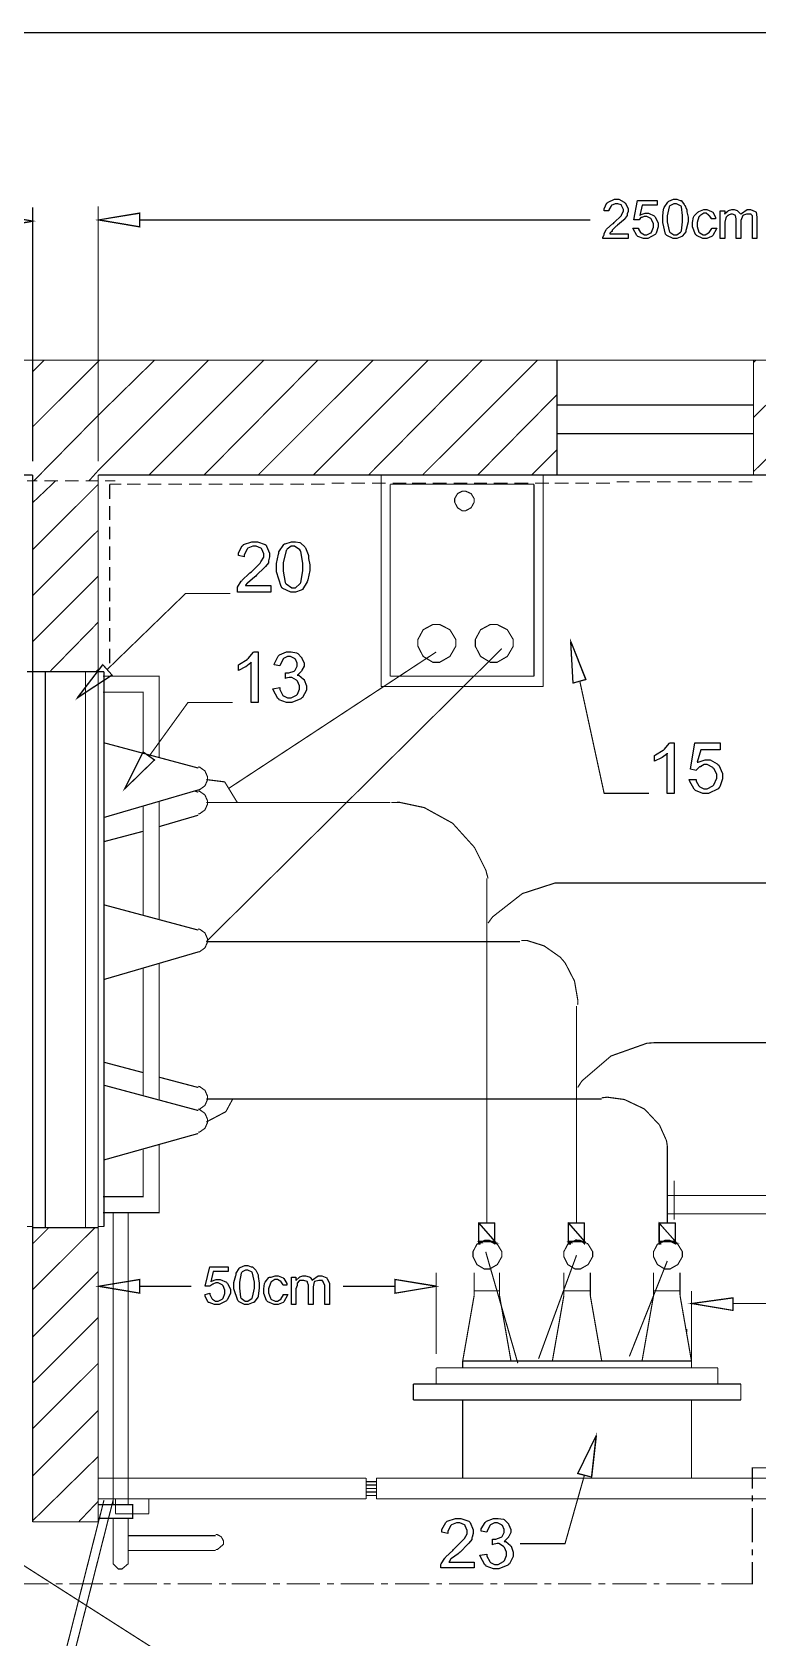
# Model space of a CAD drawing. Header units: metres. Extents: x -593 to 248, y 430 to 1024.
# Drawn here: x 4 to 30.8, y 656.9 to 716.2 of the extents above; entities that cross this region are included whole.
import ezdxf

# ---------------------------------------------------------------- set-up
doc = ezdxf.new("R2010")
doc.units = ezdxf.units.M
doc.header["$MEASUREMENT"] = 0
for name, color, linetype in [('C00-00-00-BLACK', 7, 'Continuous'), ('C00-7E-FF', 150, 'Continuous'), ('CFF-00-00', 1, 'Continuous'), ('CFF-7E-00', 30, 'Continuous')]:
    doc.layers.add(name, color=color, linetype=linetype)

msp = doc.modelspace()

# ---------------------------------------------------------------- linework, layer by layer
at = {"layer": 'C00-00-00-BLACK', "const_width": 0.0423}
for points in [[(-48.633, 716.135), (61.511, 716.135)], [(49.422, 704.055), (-36.544, 704.055)], [(4.043, 703.632), (4.466, 704.055)], [(4.043, 701.597), (6.461, 704.012)], [(6.461, 704.012), (6.504, 704.055)], [(6.461, 702.02), (8.538, 704.055)], [(6.461, 699.986), (10.531, 704.055)], [(8.327, 699.816), (12.567, 704.055)], [(10.361, 699.816), (14.56, 704.055)], [(12.357, 699.816), (16.598, 704.055)], [(14.39, 699.816), (18.632, 704.055)], [(16.429, 699.816), (20.625, 704.055)], [(18.42, 699.816), (22.662, 704.055)], [(23.381, 699.816), (23.381, 704.055)], [(30.633, 703.97), (30.719, 704.055)], [(30.633, 701.936), (32.756, 704.055)], [(30.633, 699.943), (34.79, 704.055)], [(30.633, 704.055), (30.633, 699.816)], [(20.455, 699.816), (23.381, 702.782)], [(4.085, 699.604), (6.461, 702.02)], [(23.381, 702.402), (30.633, 702.402)], [(23.381, 701.343), (30.633, 701.343)], [(22.451, 699.816), (23.381, 700.748)], [(-32.346, 699.816), (4.043, 699.816)], [(3.832, 699.604), (4.212, 699.604)], [(4.043, 699.816), (4.043, 661.2)], [(4.043, 698.798), (4.892, 699.604)], [(4.466, 699.604), (4.977, 699.604)], [(5.231, 699.604), (5.739, 699.604)], [(5.993, 699.604), (6.461, 699.604)], [(6.119, 699.604), (6.461, 699.986)], [(6.461, 699.816), (6.461, 661.2)], [(6.461, 699.816), (45.139, 699.816)], [(6.715, 699.604), (7.097, 699.604)], [(16.894, 699.816), (16.894, 692.016)], [(22.874, 699.816), (16.894, 699.816)], [(22.874, 692.016), (22.874, 699.816)], [(4.043, 697.062), (6.461, 699.477)], [(6.884, 699.477), (7.307, 699.477)], [(6.884, 698.927), (6.884, 699.477)], [(7.52, 699.477), (8.031, 699.477)], [(8.284, 699.477), (8.793, 699.477)], [(9.046, 699.477), (9.556, 699.477)], [(9.811, 699.477), (10.277, 699.477)], [(10.531, 699.477), (11.042, 699.477)], [(11.295, 699.477), (11.804, 699.477)], [(12.057, 699.477), (12.567, 699.477)], [(12.78, 699.477), (13.288, 699.477)], [(13.544, 699.477), (14.053, 699.477)], [(14.306, 699.477), (14.814, 699.477)], [(15.071, 699.52), (15.537, 699.52)], [(15.791, 699.52), (16.299, 699.52)], [(16.555, 699.52), (17.063, 699.52)], [(17.232, 699.477), (17.232, 692.397)], [(22.535, 699.477), (17.232, 699.477)], [(17.317, 699.52), (17.825, 699.52)], [(18.04, 699.52), (18.548, 699.52)], [(18.802, 699.52), (19.312, 699.52)], [(19.566, 699.52), (20.074, 699.52)], [(20.328, 699.52), (20.797, 699.52)], [(21.05, 699.52), (21.559, 699.52)], [(21.812, 699.52), (22.323, 699.52)], [(22.535, 692.397), (22.535, 699.477)], [(22.577, 699.52), (23.085, 699.52)], [(23.297, 699.52), (23.808, 699.52)], [(24.061, 699.52), (24.57, 699.52)], [(24.824, 699.52), (25.334, 699.52)], [(25.589, 699.563), (26.054, 699.563)], [(26.308, 699.563), (26.819, 699.563)], [(27.073, 699.563), (27.58, 699.563)], [(27.835, 699.563), (28.344, 699.563)], [(28.557, 699.563), (29.065, 699.563)], [(29.319, 699.563), (29.829, 699.563)], [(30.084, 699.563), (30.591, 699.563)], [(6.884, 698.163), (6.884, 698.671)], [(6.884, 697.443), (6.884, 697.909)], [(4.043, 695.365), (6.461, 697.781)], [(6.884, 696.678), (6.884, 697.188)], [(4.043, 693.67), (6.461, 696.086)], [(6.884, 695.916), (6.884, 696.423)], [(6.884, 695.154), (6.884, 695.661)], [(6.884, 694.432), (6.884, 694.942)], [(4.678, 692.566), (6.461, 694.39)], [(6.884, 693.67), (6.884, 694.177)], [(6.884, 692.865), (6.884, 693.415)], [(4.043, 692.566), (3.832, 692.566)], [(4.043, 672.093), (4.043, 692.566)], [(4.043, 692.566), (6.461, 692.566)], [(4.509, 692.566), (4.509, 672.05)], [(5.993, 692.566), (4.509, 692.566)], [(5.993, 672.05), (5.993, 692.566)], [(6.377, 692.566), (6.461, 692.652)], [(6.461, 672.093), (6.461, 692.566)], [(6.461, 692.566), (6.673, 692.566)], [(6.673, 692.566), (6.673, 672.093)], [(6.631, 692.397), (8.707, 692.397), (8.707, 689.558)], [(16.894, 692.016), (22.874, 692.016)], [(17.232, 692.397), (22.535, 692.397)], [(6.631, 691.804), (8.115, 691.804), (8.115, 689.558)], [(6.673, 689.94), (10.15, 689.008)], [(8.707, 689.558), (8.707, 689.389)], [(10.15, 688.201), (10.203, 688.212), (10.397, 688.35), (10.488, 688.556), (10.488, 688.624), (10.488, 688.694), (10.397, 688.902), (10.203, 689.04), (10.15, 689.05)], [(10.447, 688.583), (11.126, 688.497), (11.592, 687.735)], [(10.15, 688.201), (6.673, 687.185)], [(8.707, 687.777), (8.707, 683.412)], [(10.022, 688.158), (10.15, 688.117)], [(10.15, 687.312), (10.203, 687.323), (10.397, 687.461), (10.488, 687.667), (10.488, 687.735), (10.488, 687.804), (10.397, 688.011), (10.203, 688.148), (10.15, 688.158)], [(10.488, 687.735), (10.447, 687.735)], [(8.115, 687.608), (8.115, 683.582)], [(10.15, 687.269), (8.707, 686.846)], [(8.115, 686.674), (6.673, 686.293)], [(6.673, 683.962), (10.15, 683.03)], [(10.15, 682.224), (10.203, 682.235), (10.397, 682.373), (10.488, 682.58), (10.488, 682.647), (10.488, 682.718), (10.397, 682.926), (10.203, 683.063), (10.15, 683.073)], [(10.15, 682.224), (6.673, 681.208)], [(8.707, 681.801), (8.707, 676.757)], [(8.115, 681.632), (8.115, 676.927)], [(6.673, 678.155), (8.115, 677.773)], [(6.673, 677.307), (10.15, 676.374)], [(8.707, 677.604), (10.15, 677.223)], [(10.15, 676.416), (10.203, 676.427), (10.397, 676.566), (10.488, 676.774), (10.488, 676.843), (10.488, 676.912), (10.397, 677.119), (10.203, 677.256), (10.15, 677.266)], [(10.447, 675.95), (11.169, 676.332), (11.422, 676.8)], [(10.15, 676.374), (10.108, 676.374)], [(10.15, 675.57), (10.203, 675.581), (10.397, 675.718), (10.488, 675.925), (10.488, 675.993), (10.488, 676.062), (10.397, 676.268), (10.203, 676.406), (10.15, 676.416)], [(10.15, 675.527), (6.673, 674.551)], [(8.707, 675.104), (8.707, 672.604), (6.631, 672.604)], [(8.115, 674.934), (8.115, 673.196), (6.631, 673.196)], [(27.708, 672.346), (27.708, 673.789)], [(37.463, 673.238), (27.453, 673.238)], [(7.011, 672.604), (7.011, 661.835)], [(7.562, 661.835), (7.562, 672.604)], [(33.774, 672.561), (27.453, 672.561)], [(3.832, 672.093), (4.043, 672.093)], [(4.043, 671.458), (4.635, 672.05)], [(4.043, 669.763), (6.334, 672.05)], [(4.043, 672.05), (6.461, 672.05)], [(4.509, 672.05), (5.993, 672.05)], [(6.673, 672.093), (6.461, 672.093)], [(20.498, 672.22), (21.093, 672.22)], [(20.498, 672.22), (20.498, 671.458)], [(21.093, 672.22), (21.093, 671.458)], [(23.808, 672.22), (24.4, 672.22)], [(23.808, 672.22), (23.808, 671.458)], [(24.4, 672.22), (24.4, 671.458)], [(27.157, 672.22), (27.749, 672.22)], [(27.157, 672.22), (27.157, 671.458)], [(27.749, 672.22), (27.749, 671.458)], [(21.347, 671.077), (21.347, 671.169), (21.183, 671.442), (20.893, 671.584), (20.797, 671.584), (20.705, 671.584), (20.429, 671.442), (20.286, 671.169), (20.286, 671.077)], [(20.754, 671.161), (21.939, 667.051)], [(24.697, 671.077), (24.697, 671.169), (24.532, 671.442), (24.242, 671.584), (24.146, 671.584), (24.053, 671.584), (23.781, 671.442), (23.638, 671.169), (23.638, 671.077)], [(28.007, 671.077), (28.007, 671.169), (27.84, 671.442), (27.549, 671.584), (27.453, 671.584), (27.361, 671.584), (27.088, 671.442), (26.946, 671.169), (26.946, 671.077)], [(20.286, 671.077), (20.286, 670.981), (20.429, 670.691), (20.705, 670.526), (20.797, 670.526), (20.893, 670.526), (21.183, 670.691), (21.347, 670.981), (21.347, 671.077)], [(24.104, 671.035), (22.704, 667.219)], [(23.638, 671.077), (23.638, 670.981), (23.781, 670.691), (24.053, 670.526), (24.146, 670.526), (24.242, 670.526), (24.532, 670.691), (24.697, 670.981), (24.697, 671.077)], [(27.453, 670.824), (26.054, 667.304)], [(26.946, 671.077), (26.946, 670.981), (27.088, 670.691), (27.361, 670.526), (27.453, 670.526), (27.549, 670.526), (27.84, 670.691), (28.007, 670.981), (28.007, 671.077)], [(4.043, 668.023), (6.461, 670.439)], [(20.328, 670.396), (20.328, 669.551)], [(21.263, 669.551), (21.263, 670.396)], [(23.638, 669.551), (23.638, 670.396)], [(24.611, 669.551), (24.611, 670.396)], [(26.946, 670.396), (26.946, 669.551)], [(27.922, 669.551), (27.922, 670.396)], [(20.328, 669.551), (19.905, 667.135)], [(20.328, 669.72), (21.263, 669.72)], [(21.263, 669.551), (21.686, 667.135)], [(23.638, 669.551), (23.213, 667.135)], [(23.638, 669.72), (24.611, 669.72)], [(25.034, 667.135), (24.611, 669.551)], [(26.946, 669.551), (26.521, 667.135)], [(26.946, 669.72), (27.922, 669.72)], [(28.344, 667.135), (27.922, 669.551)], [(4.043, 666.327), (6.461, 668.745)], [(28.175, 668.193), (28.175, 668.32)], [(4.043, 664.635), (6.461, 667.051)], [(19.905, 667.135), (28.344, 667.135)], [(19.905, 666.881), (19.905, 667.135)], [(28.344, 667.135), (28.344, 666.881)], [(18.928, 666.881), (18.928, 666.286)], [(29.319, 666.881), (18.928, 666.881)], [(29.319, 666.286), (29.319, 666.881)], [(18.082, 666.286), (18.082, 665.693)], [(30.168, 666.286), (18.082, 666.286)], [(30.168, 665.693), (30.168, 666.286)], [(4.043, 662.896), (6.461, 665.312)], [(18.082, 665.693), (30.168, 665.693)], [(19.905, 665.693), (19.905, 662.812)], [(28.344, 665.693), (28.344, 662.812)], [(4.043, 661.242), (6.461, 663.615)], [(30.591, 662.43), (30.591, 663.192), (31.907, 663.192)], [(6.461, 662.812), (16.341, 662.812)], [(16.341, 662.812), (16.341, 662.047)], [(16.341, 662.685), (16.725, 662.685)], [(16.341, 662.557), (16.725, 662.557)], [(16.341, 662.43), (16.725, 662.43)], [(16.341, 662.301), (16.725, 662.301)], [(16.725, 662.812), (44.673, 662.812)], [(16.725, 662.047), (16.725, 662.812)], [(1.583, 641.913), (6.673, 662.004)], [(1.921, 641.913), (7.011, 662.004)], [(5.739, 661.2), (6.461, 661.962)], [(6.461, 662.047), (16.341, 662.047)], [(6.461, 661.835), (7.732, 661.835), (7.732, 661.328), (6.461, 661.328)], [(7.097, 661.497), (7.097, 662.047)], [(7.097, 662.047), (8.327, 662.047)], [(8.327, 662.047), (8.327, 661.497)], [(16.341, 662.174), (16.725, 662.174)], [(44.673, 662.047), (16.725, 662.047)], [(30.591, 661.962), (30.591, 662.174)], [(30.591, 660.439), (30.591, 661.708)], [(4.043, 661.2), (6.461, 661.2)], [(7.011, 661.328), (7.011, 659.715)], [(8.327, 661.497), (7.097, 661.497)], [(7.562, 659.715), (7.562, 661.328)], [(7.562, 660.692), (10.787, 660.692)], [(10.787, 660.181), (10.86, 660.181), (11.083, 660.375), (11.083, 660.439), (11.083, 660.493), (10.998, 660.651), (10.839, 660.735), (10.787, 660.735)], [(3.45, 660.266), (3.45, 658.912), (4.635, 658.912)], [(10.787, 660.14), (7.562, 660.14)], [(30.591, 659.97), (30.591, 660.181)], [(7.011, 659.715), (7.011, 659.652), (7.201, 659.462), (7.266, 659.462), (7.339, 659.462), (7.562, 659.652), (7.562, 659.715)], [(29.448, 658.912), (30.591, 658.912), (30.591, 659.715)], [(4.892, 658.912), (5.147, 658.912)], [(5.4, 658.912), (6.631, 658.912)], [(6.884, 658.912), (7.139, 658.912)], [(7.393, 658.912), (8.624, 658.912)], [(8.877, 658.912), (9.13, 658.912)], [(9.388, 658.912), (10.66, 658.912)], [(10.914, 658.912), (11.169, 658.912)], [(11.379, 658.912), (12.653, 658.912)], [(12.906, 658.912), (13.16, 658.912)], [(13.415, 658.912), (14.645, 658.912)], [(14.899, 658.912), (15.155, 658.912)], [(15.409, 658.912), (16.639, 658.912)], [(16.894, 658.912), (17.148, 658.912)], [(17.402, 658.912), (18.675, 658.912)], [(18.928, 658.912), (19.141, 658.912)], [(19.397, 658.912), (20.667, 658.912)], [(20.924, 658.912), (21.177, 658.912)], [(21.431, 658.912), (22.662, 658.912)], [(22.916, 658.912), (23.17, 658.912)], [(23.424, 658.912), (24.654, 658.912)], [(24.908, 658.912), (25.165, 658.912)], [(25.419, 658.912), (26.691, 658.912)], [(26.946, 658.912), (27.157, 658.912)], [(27.412, 658.912), (28.684, 658.912)], [(28.937, 658.912), (29.192, 658.912)]]:
    msp.add_lwpolyline(points, dxfattribs=at)
for points in [[(20.328, 698.882), (20.328, 698.945), (20.217, 699.131), (20.014, 699.221), (19.947, 699.221), (19.887, 699.221), (19.714, 699.131), (19.609, 698.945), (19.609, 698.882), (19.609, 698.815), (19.714, 698.611), (19.887, 698.499), (19.947, 698.499), (20.014, 698.499), (20.217, 698.611), (20.328, 698.815), (20.328, 698.882)], [(19.651, 693.628), (19.651, 693.749), (19.433, 694.11), (19.054, 694.305), (18.928, 694.305), (18.807, 694.305), (18.447, 694.11), (18.252, 693.749), (18.252, 693.628), (18.252, 693.502), (18.447, 693.126), (18.807, 692.908), (18.928, 692.908), (19.054, 692.908), (19.433, 693.126), (19.651, 693.502), (19.651, 693.628)], [(21.77, 693.628), (21.77, 693.749), (21.552, 694.11), (21.173, 694.305), (21.048, 694.305), (20.927, 694.305), (20.565, 694.11), (20.37, 693.749), (20.37, 693.628), (20.37, 693.502), (20.565, 693.126), (20.927, 692.908), (21.048, 692.908), (21.173, 692.908), (21.552, 693.126), (21.77, 693.502), (21.77, 693.628)], [(21.093, 672.22), (20.501, 672.22), (21.093, 671.543), (21.093, 672.22)], [(20.501, 672.22), (21.093, 671.543), (20.501, 671.543), (20.501, 672.22)], [(24.4, 672.22), (23.808, 672.22), (24.4, 671.543), (24.4, 672.22)], [(23.808, 672.22), (24.4, 671.543), (23.808, 671.543), (23.808, 672.22)], [(27.749, 672.22), (27.157, 672.22), (27.749, 671.543), (27.749, 672.22)], [(27.157, 672.22), (27.749, 671.543), (27.157, 671.543), (27.157, 672.22)], [(20.667, 671.543), (20.498, 671.543), (20.582, 671.5), (20.667, 671.543)], [(20.498, 671.543), (20.582, 671.5), (20.498, 671.5), (20.498, 671.543)], [(20.667, 671.543), (20.709, 671.543), (20.498, 671.543), (20.667, 671.543)], [(20.667, 671.543), (20.498, 671.543), (20.794, 671.543), (20.667, 671.543)], [(20.498, 671.5), (20.498, 671.458), (20.539, 671.458), (20.498, 671.5)], [(20.582, 671.5), (20.498, 671.5), (20.498, 671.458), (20.582, 671.5)], [(20.498, 671.458), (20.539, 671.458), (20.539, 671.458), (20.498, 671.458)], [(20.754, 671.543), (20.797, 671.543), (20.501, 671.543), (20.754, 671.543)], [(20.754, 671.543), (20.501, 671.543), (20.838, 671.543), (20.754, 671.543)], [(20.924, 671.543), (21.093, 671.5), (21.008, 671.5), (20.924, 671.543)], [(21.093, 671.543), (20.924, 671.543), (21.093, 671.5), (21.093, 671.543)], [(21.093, 671.543), (20.838, 671.543), (21.093, 671.543)], [(20.838, 671.543), (21.093, 671.543), (20.924, 671.543), (20.838, 671.543)], [(21.093, 671.5), (21.008, 671.5), (21.093, 671.458), (21.093, 671.5)], [(21.008, 671.5), (21.093, 671.5), (21.135, 671.5), (21.008, 671.5)], [(21.093, 671.5), (21.135, 671.5), (21.008, 671.5), (21.093, 671.5)], [(23.976, 671.543), (23.808, 671.543), (23.892, 671.5), (23.976, 671.543)], [(23.808, 671.5), (23.892, 671.5), (23.849, 671.458), (23.808, 671.5)], [(23.808, 671.543), (23.892, 671.5), (23.808, 671.5), (23.808, 671.543)], [(24.061, 671.543), (24.104, 671.543), (23.808, 671.543), (24.061, 671.543)], [(24.061, 671.543), (23.808, 671.543), (24.146, 671.543), (24.061, 671.543)], [(23.976, 671.543), (24.019, 671.543), (23.808, 671.543), (23.976, 671.543)], [(23.976, 671.543), (23.808, 671.543), (24.061, 671.543), (23.976, 671.543)], [(23.849, 671.458), (23.808, 671.458), (23.808, 671.5), (23.849, 671.458)], [(23.849, 671.458), (23.892, 671.458), (23.808, 671.458), (23.849, 671.458)], [(24.272, 671.543), (24.4, 671.5), (24.358, 671.5), (24.272, 671.543)], [(24.4, 671.543), (24.146, 671.543), (24.4, 671.543)], [(24.146, 671.543), (24.4, 671.543), (24.272, 671.543), (24.146, 671.543)], [(24.4, 671.543), (24.272, 671.543), (24.4, 671.5), (24.4, 671.543)], [(24.4, 671.5), (24.358, 671.5), (24.4, 671.458), (24.4, 671.5)], [(24.358, 671.5), (24.4, 671.5), (24.442, 671.5), (24.358, 671.5)], [(24.4, 671.5), (24.442, 671.5), (24.358, 671.5), (24.4, 671.5)], [(27.326, 671.543), (27.157, 671.543), (27.199, 671.5), (27.326, 671.543)], [(27.157, 671.543), (27.199, 671.5), (27.157, 671.5), (27.157, 671.543)], [(27.412, 671.543), (27.453, 671.543), (27.157, 671.543), (27.412, 671.543)], [(27.412, 671.543), (27.157, 671.543), (27.496, 671.543), (27.412, 671.543)], [(27.326, 671.543), (27.369, 671.543), (27.157, 671.543), (27.326, 671.543)], [(27.326, 671.543), (27.157, 671.543), (27.412, 671.543), (27.326, 671.543)], [(27.157, 671.5), (27.157, 671.458), (27.199, 671.458), (27.157, 671.5)], [(27.199, 671.5), (27.157, 671.5), (27.157, 671.458), (27.199, 671.5)], [(27.157, 671.458), (27.199, 671.458), (27.199, 671.458), (27.157, 671.458)], [(27.58, 671.543), (27.749, 671.5), (27.665, 671.5), (27.58, 671.543)], [(27.749, 671.543), (27.58, 671.543), (27.749, 671.5), (27.749, 671.543)], [(27.749, 671.543), (27.496, 671.543), (27.749, 671.543)], [(27.496, 671.543), (27.749, 671.543), (27.58, 671.543), (27.496, 671.543)], [(27.749, 671.5), (27.665, 671.5), (27.749, 671.458), (27.749, 671.5)], [(27.665, 671.5), (27.749, 671.5), (27.792, 671.5), (27.665, 671.5)], [(27.749, 671.5), (27.792, 671.5), (27.665, 671.5), (27.749, 671.5)]]:
    msp.add_lwpolyline(points, close=True, dxfattribs=at)
at = {"layer": 'C00-00-00-BLACK'}
for points in [[(21.093, 672.22), (20.501, 672.22), (21.093, 671.543), (21.093, 672.22)], [(20.501, 672.22), (21.093, 671.543), (20.501, 671.543), (20.501, 672.22)], [(24.4, 672.22), (23.808, 672.22), (24.4, 671.543), (24.4, 672.22)], [(23.808, 672.22), (24.4, 671.543), (23.808, 671.543), (23.808, 672.22)], [(27.749, 672.22), (27.157, 672.22), (27.749, 671.543), (27.749, 672.22)], [(27.157, 672.22), (27.749, 671.543), (27.157, 671.543), (27.157, 672.22)], [(20.667, 671.543), (20.709, 671.543), (20.498, 671.543), (20.667, 671.543)], [(20.667, 671.543), (20.498, 671.543), (20.794, 671.543), (20.667, 671.543)], [(20.667, 671.543), (20.498, 671.543), (20.582, 671.5), (20.667, 671.543)], [(20.498, 671.543), (20.582, 671.5), (20.498, 671.5), (20.498, 671.543)], [(20.582, 671.5), (20.498, 671.5), (20.498, 671.458), (20.582, 671.5)], [(20.498, 671.5), (20.498, 671.458), (20.539, 671.458), (20.498, 671.5)], [(20.498, 671.458), (20.539, 671.458), (20.539, 671.458), (20.498, 671.458)], [(20.754, 671.543), (20.797, 671.543), (20.501, 671.543), (20.754, 671.543)], [(20.754, 671.543), (20.501, 671.543), (20.838, 671.543), (20.754, 671.543)], [(21.093, 671.543), (20.838, 671.543), (21.093, 671.543)], [(20.838, 671.543), (21.093, 671.543), (20.924, 671.543), (20.838, 671.543)], [(21.093, 671.543), (20.924, 671.543), (21.093, 671.5), (21.093, 671.543)], [(20.924, 671.543), (21.093, 671.5), (21.008, 671.5), (20.924, 671.543)], [(21.093, 671.5), (21.008, 671.5), (21.093, 671.458), (21.093, 671.5)], [(21.008, 671.5), (21.093, 671.5), (21.135, 671.5), (21.008, 671.5)], [(21.093, 671.5), (21.135, 671.5), (21.008, 671.5), (21.093, 671.5)], [(24.061, 671.543), (24.104, 671.543), (23.808, 671.543), (24.061, 671.543)], [(24.061, 671.543), (23.808, 671.543), (24.146, 671.543), (24.061, 671.543)], [(23.976, 671.543), (24.019, 671.543), (23.808, 671.543), (23.976, 671.543)], [(23.976, 671.543), (23.808, 671.543), (24.061, 671.543), (23.976, 671.543)], [(23.976, 671.543), (23.808, 671.543), (23.892, 671.5), (23.976, 671.543)], [(23.808, 671.543), (23.892, 671.5), (23.808, 671.5), (23.808, 671.543)], [(23.849, 671.458), (23.808, 671.458), (23.808, 671.5), (23.849, 671.458)], [(23.808, 671.5), (23.892, 671.5), (23.849, 671.458), (23.808, 671.5)], [(23.849, 671.458), (23.892, 671.458), (23.808, 671.458), (23.849, 671.458)], [(24.4, 671.543), (24.146, 671.543), (24.4, 671.543)], [(24.146, 671.543), (24.4, 671.543), (24.272, 671.543), (24.146, 671.543)], [(24.4, 671.543), (24.272, 671.543), (24.4, 671.5), (24.4, 671.543)], [(24.272, 671.543), (24.4, 671.5), (24.358, 671.5), (24.272, 671.543)], [(24.4, 671.5), (24.358, 671.5), (24.4, 671.458), (24.4, 671.5)], [(24.358, 671.5), (24.4, 671.5), (24.442, 671.5), (24.358, 671.5)], [(24.4, 671.5), (24.442, 671.5), (24.358, 671.5), (24.4, 671.5)], [(27.412, 671.543), (27.453, 671.543), (27.157, 671.543), (27.412, 671.543)], [(27.412, 671.543), (27.157, 671.543), (27.496, 671.543), (27.412, 671.543)], [(27.326, 671.543), (27.369, 671.543), (27.157, 671.543), (27.326, 671.543)], [(27.326, 671.543), (27.157, 671.543), (27.412, 671.543), (27.326, 671.543)], [(27.326, 671.543), (27.157, 671.543), (27.199, 671.5), (27.326, 671.543)], [(27.157, 671.543), (27.199, 671.5), (27.157, 671.5), (27.157, 671.543)], [(27.199, 671.5), (27.157, 671.5), (27.157, 671.458), (27.199, 671.5)], [(27.157, 671.5), (27.157, 671.458), (27.199, 671.458), (27.157, 671.5)], [(27.157, 671.458), (27.199, 671.458), (27.199, 671.458), (27.157, 671.458)], [(27.749, 671.543), (27.496, 671.543), (27.749, 671.543)], [(27.496, 671.543), (27.749, 671.543), (27.58, 671.543), (27.496, 671.543)], [(27.749, 671.543), (27.58, 671.543), (27.749, 671.5), (27.749, 671.543)], [(27.58, 671.543), (27.749, 671.5), (27.665, 671.5), (27.58, 671.543)], [(27.749, 671.5), (27.665, 671.5), (27.749, 671.458), (27.749, 671.5)], [(27.665, 671.5), (27.749, 671.5), (27.792, 671.5), (27.665, 671.5)], [(27.749, 671.5), (27.792, 671.5), (27.665, 671.5), (27.749, 671.5)]]:
    msp.add_lwpolyline(points, close=True, dxfattribs=at)
at = {"layer": 'C00-7E-FF', "const_width": 0.0423}
for points in [[(4.043, 700.325), (4.043, 709.693)], [(6.461, 700.325), (6.461, 709.735)], [(7.988, 709.227), (24.611, 709.227)], [(6.8, 692.652), (9.685, 695.45), (11.338, 695.45)], [(24.231, 692.186), (25.123, 688.074), (26.776, 688.074)], [(8.327, 689.431), (9.769, 691.424), (11.422, 691.424)], [(6.461, 667.558), (6.461, 670.396)], [(18.928, 667.388), (18.928, 670.396)], [(7.988, 669.889), (9.895, 669.889)], [(17.402, 669.889), (15.494, 669.889)], [(28.344, 666.881), (28.344, 669.72)], [(29.871, 669.254), (36.701, 669.254)], [(24.4, 662.938), (23.68, 660.396), (22.023, 660.396)], [(1.455, 661.031), (9.685, 655.774)]]:
    msp.add_lwpolyline(points, dxfattribs=at)
for points in [[(2.559, 709.439), (2.559, 708.928), (4.043, 709.185), (2.559, 709.439)], [(7.988, 709.482), (7.988, 708.971), (6.461, 709.227), (7.988, 709.482)], [(23.976, 692.143), (23.892, 693.67), (24.442, 692.27), (23.976, 692.143)], [(6.97, 692.439), (5.697, 691.593), (6.631, 692.82), (6.97, 692.439)], [(8.538, 689.305), (7.436, 688.244), (8.115, 689.601), (8.538, 689.305)], [(7.988, 670.143), (7.988, 669.635), (6.461, 669.889), (7.988, 670.143)], [(17.402, 670.143), (17.402, 669.635), (18.928, 669.889), (17.402, 670.143)], [(29.871, 669.466), (29.871, 669.001), (28.344, 669.254), (29.871, 669.466)], [(24.146, 662.981), (24.824, 664.377), (24.654, 662.853), (24.146, 662.981)]]:
    msp.add_lwpolyline(points, close=True, dxfattribs=at)
at = {"layer": 'C00-7E-FF'}
for points in [[(2.559, 709.439), (2.559, 708.928), (4.043, 709.185), (2.559, 709.439)], [(7.988, 709.482), (7.988, 708.971), (6.461, 709.227), (7.988, 709.482)], [(23.976, 692.143), (23.892, 693.67), (24.442, 692.27), (23.976, 692.143)], [(6.97, 692.439), (5.697, 691.593), (6.631, 692.82), (6.97, 692.439)], [(8.538, 689.305), (7.436, 688.244), (8.115, 689.601), (8.538, 689.305)], [(7.988, 670.143), (7.988, 669.635), (6.461, 669.889), (7.988, 670.143)], [(17.402, 670.143), (17.402, 669.635), (18.928, 669.889), (17.402, 670.143)], [(29.871, 669.466), (29.871, 669.001), (28.344, 669.254), (29.871, 669.466)], [(24.146, 662.981), (24.824, 664.377), (24.654, 662.853), (24.146, 662.981)]]:
    msp.add_lwpolyline(points, close=True, dxfattribs=at)
at = {"layer": 'CFF-00-00', "const_width": 0.0423}
for points in [[(21.347, 693.415), (10.447, 682.604)], [(18.928, 693.289), (11.253, 688.244)], [(10.488, 687.735), (17.232, 687.735)], [(20.838, 684.939), (20.761, 685.236), (20.34, 686.079), (19.532, 686.973), (18.486, 687.549), (17.575, 687.743), (17.275, 687.735)], [(20.797, 672.22), (20.797, 684.939)], [(23.723, 684.769), (23.317, 684.769), (22.105, 684.377), (21.008, 683.518), (20.838, 683.285)], [(37.463, 684.769), (23.68, 684.769)], [(10.447, 682.604), (22.023, 682.604)], [(24.146, 680.274), (24.155, 680.423), (24.029, 681.151), (23.688, 681.812), (23.593, 681.928), (23.498, 682.034), (22.91, 682.447), (22.277, 682.647), (22.066, 682.647)], [(24.104, 672.22), (24.104, 680.232)], [(26.987, 678.877), (26.701, 678.856), (25.375, 678.385), (24.304, 677.467), (24.146, 677.223)], [(37.463, 678.877), (26.987, 678.877)], [(10.447, 676.8), (25.034, 676.8)], [(27.453, 675.061), (27.423, 675.262), (27.163, 675.841), (26.61, 676.43), (25.871, 676.78), (25.238, 676.866), (25.034, 676.843)], [(27.453, 672.22), (27.453, 675.061)]]:
    msp.add_lwpolyline(points, dxfattribs=at)
at = {"layer": 'CFF-7E-00'}
for points in [[(26.012, 708.717), (26.012, 708.547), (25.08, 708.547), (25.08, 708.579), (25.112, 708.665), (25.123, 708.674), (25.123, 708.728), (25.196, 708.866), (25.207, 708.886), (25.227, 708.898), (25.428, 709.079), (25.462, 709.1), (25.493, 709.132), (25.747, 709.376), (25.758, 709.396), (25.767, 709.407), (25.842, 709.559), (25.842, 709.608), (25.842, 709.608), (25.767, 709.757), (25.758, 709.778), (25.747, 709.789), (25.627, 709.819), (25.589, 709.819), (25.535, 709.819), (25.386, 709.757), (25.376, 709.735), (25.365, 709.726), (25.292, 709.606), (25.292, 709.566), (25.123, 709.566), (25.123, 709.64), (25.227, 709.853), (25.25, 709.862), (25.27, 709.884), (25.509, 709.989), (25.589, 709.989), (25.662, 709.989), (25.863, 709.884), (25.885, 709.862), (25.905, 709.841), (26.012, 709.635), (26.012, 709.566), (26.012, 709.534), (25.978, 709.45), (25.969, 709.439), (25.969, 709.387), (25.863, 709.249), (25.842, 709.227), (25.831, 709.217), (25.62, 709.035), (25.589, 709.013), (25.566, 708.992), (25.419, 708.849), (25.419, 708.801), (25.397, 708.801), (25.334, 708.739), (25.334, 708.717), (26.012, 708.717)], [(26.181, 708.928), (26.392, 708.928), (26.392, 708.886), (26.466, 708.769), (26.477, 708.758), (26.488, 708.749), (26.608, 708.674), (26.649, 708.674), (26.702, 708.674), (26.849, 708.749), (26.86, 708.758), (26.87, 708.78), (26.946, 708.955), (26.946, 709.013), (26.946, 709.078), (26.87, 709.249), (26.86, 709.269), (26.849, 709.281), (26.699, 709.354), (26.649, 709.354), (26.605, 709.354), (26.509, 709.312), (26.477, 709.312), (26.466, 709.303), (26.41, 709.227), (26.392, 709.227), (26.224, 709.227), (26.351, 709.947), (27.073, 709.947), (27.073, 709.778), (26.521, 709.778), (26.435, 709.396), (26.455, 709.418), (26.632, 709.482), (26.691, 709.482), (26.764, 709.482), (26.965, 709.376), (26.987, 709.354), (27.008, 709.333), (27.115, 709.126), (27.115, 709.057), (27.115, 708.973), (27.04, 708.739), (27.03, 708.717), (27.008, 708.685), (26.739, 708.547), (26.649, 708.547), (26.574, 708.547), (26.371, 708.622), (26.351, 708.632), (26.328, 708.653), (26.191, 708.896), (26.181, 708.928)], [(27.283, 709.269), (27.283, 709.366), (27.315, 709.631), (27.326, 709.651), (27.336, 709.683), (27.473, 709.884), (27.496, 709.905), (27.505, 709.916), (27.687, 709.989), (27.749, 709.989), (27.803, 709.989), (27.923, 709.947), (27.964, 709.947), (27.974, 709.938), (28.08, 709.8), (28.091, 709.778), (28.101, 709.768), (28.164, 709.62), (28.175, 709.608), (28.175, 709.524), (28.218, 709.334), (28.218, 709.269), (28.218, 709.164), (28.143, 708.875), (28.134, 708.844), (28.134, 708.791), (28.016, 708.643), (28.007, 708.632), (27.985, 708.611), (27.807, 708.547), (27.749, 708.547), (27.664, 708.547), (27.432, 708.653), (27.412, 708.674), (27.39, 708.706), (27.283, 709.129), (27.283, 709.269)], [(27.453, 709.269), (27.453, 709.152), (27.527, 708.823), (27.538, 708.801), (27.548, 708.78), (27.698, 708.674), (27.749, 708.674), (27.803, 708.674), (27.942, 708.78), (27.964, 708.801), (27.974, 708.823), (28.007, 709.158), (28.007, 709.269), (28.007, 709.387), (27.974, 709.715), (27.964, 709.735), (27.942, 709.746), (27.797, 709.819), (27.749, 709.819), (27.695, 709.819), (27.548, 709.746), (27.538, 709.735), (27.527, 709.715), (27.453, 709.381), (27.453, 709.269)], [(29.106, 708.928), (29.276, 708.928), (29.265, 708.896), (29.127, 708.653), (29.106, 708.632), (29.085, 708.622), (28.911, 708.547), (28.853, 708.547), (28.767, 708.547), (28.535, 708.653), (28.514, 708.674), (28.492, 708.696), (28.387, 708.968), (28.387, 709.057), (28.387, 709.132), (28.419, 709.333), (28.43, 709.354), (28.44, 709.376), (28.577, 709.514), (28.6, 709.523), (28.62, 709.534), (28.794, 709.608), (28.853, 709.608), (28.916, 709.608), (29.085, 709.534), (29.106, 709.523), (29.127, 709.514), (29.233, 709.332), (29.233, 709.269), (29.065, 709.269), (29.065, 709.301), (29, 709.396), (28.98, 709.396), (28.969, 709.407), (28.882, 709.482), (28.853, 709.482), (28.799, 709.482), (28.65, 709.376), (28.641, 709.354), (28.619, 709.344), (28.557, 709.129), (28.557, 709.057), (28.557, 708.983), (28.619, 708.78), (28.641, 708.758), (28.65, 708.749), (28.77, 708.674), (28.81, 708.674), (28.852, 708.674), (28.969, 708.749), (28.98, 708.758), (29, 708.769), (29.096, 708.907), (29.106, 708.928)], [(29.406, 708.547), (29.406, 709.566), (29.575, 709.566), (29.575, 709.439), (29.575, 709.471), (29.68, 709.556), (29.702, 709.566), (29.712, 709.577), (29.831, 709.608), (29.871, 709.608), (29.913, 709.608), (30.03, 709.577), (30.041, 709.566), (30.051, 709.556), (30.157, 709.45), (30.168, 709.439), (30.188, 709.461), (30.395, 709.608), (30.464, 709.608), (30.527, 709.608), (30.697, 709.534), (30.719, 709.523), (30.729, 709.514), (30.76, 709.332), (30.76, 709.269), (30.76, 708.547), (30.591, 708.547), (30.591, 709.185), (30.591, 709.228), (30.591, 709.323), (30.591, 709.354), (30.591, 709.376), (30.549, 709.424), (30.549, 709.439), (30.518, 709.439), (30.446, 709.439), (30.423, 709.439), (30.38, 709.439), (30.263, 709.407), (30.253, 709.396), (30.242, 709.387), (30.168, 709.205), (30.168, 709.143), (30.168, 708.547), (29.998, 708.547), (29.998, 709.227), (29.998, 709.269), (29.967, 709.387), (29.957, 709.396), (29.957, 709.407), (29.86, 709.439), (29.829, 709.439), (29.797, 709.439), (29.712, 709.407), (29.702, 709.396), (29.68, 709.396), (29.618, 709.334), (29.618, 709.312), (29.607, 709.303), (29.575, 709.151), (29.575, 709.1), (29.575, 708.547), (29.406, 708.547)], [(12.822, 695.747), (12.822, 695.493), (11.592, 695.493), (11.592, 695.536), (11.592, 695.631), (11.592, 695.661), (11.601, 695.684), (11.739, 695.896), (11.761, 695.916), (11.771, 695.938), (12.026, 696.181), (12.057, 696.213), (12.11, 696.244), (12.43, 696.572), (12.441, 696.593), (12.461, 696.615), (12.567, 696.79), (12.567, 696.848), (12.567, 696.913), (12.493, 697.083), (12.483, 697.104), (12.461, 697.115), (12.287, 697.188), (12.23, 697.188), (12.165, 697.188), (11.982, 697.115), (11.972, 697.104), (11.95, 697.083), (11.845, 696.876), (11.845, 696.805), (11.634, 696.848), (11.634, 696.944), (11.771, 697.21), (11.804, 697.231), (11.825, 697.253), (12.128, 697.358), (12.23, 697.358), (12.334, 697.358), (12.621, 697.253), (12.653, 697.231), (12.673, 697.199), (12.78, 696.936), (12.78, 696.848), (12.78, 696.796), (12.746, 696.658), (12.737, 696.636), (12.737, 696.583), (12.631, 696.446), (12.61, 696.423), (12.588, 696.403), (12.303, 696.118), (12.271, 696.086), (12.229, 696.054), (11.982, 695.842), (11.972, 695.831), (11.95, 695.831), (11.898, 695.758), (11.888, 695.747), (12.822, 695.747)], [(13.033, 696.423), (13.033, 696.552), (13.108, 696.903), (13.119, 696.935), (13.128, 696.978), (13.307, 697.253), (13.33, 697.274), (13.35, 697.285), (13.59, 697.358), (13.671, 697.358), (13.735, 697.358), (13.903, 697.326), (13.925, 697.315), (13.934, 697.305), (14.083, 697.169), (14.094, 697.147), (14.104, 697.126), (14.21, 696.881), (14.221, 696.848), (14.221, 696.742), (14.264, 696.503), (14.264, 696.423), (14.264, 696.297), (14.189, 695.948), (14.18, 695.916), (14.169, 695.875), (13.999, 695.599), (13.967, 695.577), (13.946, 695.568), (13.739, 695.493), (13.671, 695.493), (13.564, 695.493), (13.266, 695.63), (13.245, 695.661), (13.214, 695.704), (13.033, 696.244), (13.033, 696.423)], [(13.288, 696.423), (13.288, 696.276), (13.361, 695.853), (13.372, 695.831), (13.393, 695.799), (13.601, 695.661), (13.671, 695.661), (13.735, 695.661), (13.903, 695.799), (13.925, 695.831), (13.934, 695.853), (14.01, 696.282), (14.01, 696.423), (14.01, 696.572), (13.934, 696.998), (13.925, 697.019), (13.903, 697.052), (13.696, 697.188), (13.628, 697.188), (13.575, 697.188), (13.424, 697.083), (13.415, 697.062), (13.393, 697.03), (13.288, 696.575), (13.288, 696.423)], [(12.357, 691.424), (12.102, 691.424), (12.102, 692.908), (12.091, 692.886), (11.909, 692.747), (11.888, 692.736), (11.866, 692.726), (11.655, 692.62), (11.634, 692.609), (11.634, 692.82), (11.666, 692.842), (11.95, 693.014), (11.972, 693.035), (12.004, 693.057), (12.176, 693.268), (12.187, 693.289), (12.357, 693.289), (12.357, 691.424)], [(12.906, 691.931), (13.16, 691.974), (13.16, 691.901), (13.266, 691.688), (13.288, 691.677), (13.298, 691.668), (13.448, 691.593), (13.499, 691.593), (13.573, 691.593), (13.776, 691.7), (13.798, 691.72), (13.808, 691.731), (13.883, 691.913), (13.883, 691.974), (13.883, 692.037), (13.808, 692.218), (13.798, 692.227), (13.776, 692.249), (13.602, 692.354), (13.544, 692.354), (13.5, 692.354), (13.382, 692.324), (13.372, 692.313), (13.372, 692.524), (13.372, 692.524), (13.415, 692.524), (13.415, 692.524), (13.489, 692.524), (13.692, 692.588), (13.714, 692.609), (13.724, 692.62), (13.798, 692.77), (13.798, 692.82), (13.798, 692.874), (13.735, 693.025), (13.714, 693.035), (13.703, 693.046), (13.55, 693.119), (13.499, 693.119), (13.445, 693.119), (13.298, 693.046), (13.288, 693.035), (13.277, 693.025), (13.169, 692.812), (13.16, 692.778), (12.949, 692.82), (12.959, 692.864), (13.096, 693.141), (13.119, 693.162), (13.15, 693.184), (13.411, 693.289), (13.499, 693.289), (13.573, 693.289), (13.776, 693.258), (13.798, 693.247), (13.819, 693.237), (13.956, 693.089), (13.967, 693.078), (13.977, 693.057), (14.053, 692.879), (14.053, 692.82), (14.053, 692.768), (13.977, 692.62), (13.967, 692.609), (13.956, 692.588), (13.819, 692.451), (13.798, 692.439), (13.861, 692.439), (14.031, 692.292), (14.053, 692.27), (14.063, 692.261), (14.137, 692.045), (14.137, 691.974), (14.137, 691.879), (13.999, 691.615), (13.967, 691.593), (13.936, 691.562), (13.608, 691.424), (13.499, 691.424), (13.404, 691.424), (13.139, 691.53), (13.119, 691.551), (13.087, 691.573), (12.916, 691.89), (12.906, 691.931)], [(27.708, 688.074), (27.453, 688.074), (27.453, 689.558), (27.442, 689.538), (27.26, 689.397), (27.239, 689.386), (27.217, 689.376), (27.005, 689.27), (26.985, 689.259), (26.985, 689.471), (27.016, 689.493), (27.301, 689.664), (27.324, 689.685), (27.355, 689.707), (27.527, 689.919), (27.538, 689.94), (27.708, 689.94), (27.708, 688.074)], [(28.261, 688.583), (28.514, 688.583), (28.514, 688.519), (28.619, 688.35), (28.641, 688.327), (28.65, 688.318), (28.802, 688.244), (28.853, 688.244), (28.926, 688.244), (29.127, 688.35), (29.149, 688.37), (29.17, 688.392), (29.276, 688.631), (29.276, 688.709), (29.276, 688.785), (29.17, 688.988), (29.149, 689.008), (29.127, 689.03), (28.921, 689.135), (28.853, 689.135), (28.81, 689.135), (28.693, 689.061), (28.684, 689.05), (28.641, 689.05), (28.524, 688.945), (28.514, 688.923), (28.303, 688.966), (28.473, 689.94), (29.406, 689.94), (29.406, 689.685), (28.684, 689.685), (28.557, 689.219), (28.589, 689.23), (28.849, 689.305), (28.937, 689.305), (29.032, 689.305), (29.297, 689.167), (29.319, 689.135), (29.351, 689.115), (29.491, 688.811), (29.491, 688.709), (29.491, 688.604), (29.385, 688.318), (29.364, 688.286), (29.331, 688.245), (28.971, 688.074), (28.853, 688.074), (28.758, 688.074), (28.493, 688.18), (28.473, 688.201), (28.44, 688.223), (28.27, 688.541), (28.261, 688.583)], [(10.404, 669.593), (10.573, 669.635), (10.573, 669.582), (10.648, 669.434), (10.66, 669.424), (10.67, 669.414), (10.79, 669.338), (10.83, 669.338), (10.882, 669.338), (11.031, 669.414), (11.042, 669.424), (11.063, 669.446), (11.126, 669.619), (11.126, 669.677), (11.126, 669.741), (11.063, 669.91), (11.042, 669.931), (11.031, 669.942), (10.879, 670.016), (10.83, 670.016), (10.798, 670.016), (10.713, 669.984), (10.703, 669.974), (10.692, 669.964), (10.583, 669.9), (10.573, 669.889), (10.404, 669.889), (10.573, 670.611), (11.253, 670.611), (11.253, 670.439), (10.703, 670.439), (10.615, 670.059), (10.637, 670.081), (10.813, 670.143), (10.872, 670.143), (10.956, 670.143), (11.188, 670.038), (11.21, 670.016), (11.231, 669.995), (11.338, 669.789), (11.338, 669.72), (11.338, 669.636), (11.231, 669.403), (11.21, 669.381), (11.188, 669.349), (10.919, 669.212), (10.83, 669.212), (10.754, 669.212), (10.551, 669.287), (10.531, 669.297), (10.509, 669.319), (10.404, 669.525), (10.404, 669.593)], [(11.465, 669.931), (11.465, 670.027), (11.538, 670.292), (11.549, 670.313), (11.549, 670.377), (11.665, 670.548), (11.676, 670.569), (11.697, 670.58), (11.872, 670.654), (11.931, 670.654), (11.983, 670.654), (12.103, 670.611), (12.144, 670.611), (12.154, 670.602), (12.26, 670.493), (12.271, 670.482), (12.281, 670.461), (12.357, 670.318), (12.357, 670.27), (12.366, 670.249), (12.399, 670.011), (12.399, 669.931), (12.399, 669.826), (12.366, 669.539), (12.357, 669.507), (12.346, 669.487), (12.208, 669.308), (12.187, 669.297), (12.176, 669.287), (11.991, 669.212), (11.931, 669.212), (11.856, 669.212), (11.655, 669.317), (11.634, 669.338), (11.612, 669.371), (11.465, 669.791), (11.465, 669.931)], [(11.676, 669.931), (11.676, 669.815), (11.707, 669.488), (11.718, 669.466), (11.739, 669.446), (11.882, 669.338), (11.931, 669.338), (11.983, 669.338), (12.133, 669.446), (12.144, 669.466), (12.154, 669.488), (12.23, 669.82), (12.23, 669.931), (12.23, 670.048), (12.154, 670.376), (12.144, 670.396), (12.133, 670.407), (11.98, 670.482), (11.931, 670.482), (11.888, 670.482), (11.771, 670.418), (11.761, 670.396), (11.739, 670.376), (11.676, 670.042), (11.676, 669.931)], [(13.288, 669.593), (13.458, 669.593), (13.447, 669.561), (13.309, 669.319), (13.288, 669.297), (13.277, 669.287), (13.094, 669.212), (13.033, 669.212), (12.948, 669.212), (12.716, 669.317), (12.696, 669.338), (12.673, 669.36), (12.567, 669.63), (12.567, 669.72), (12.567, 669.794), (12.599, 669.995), (12.61, 670.016), (12.62, 670.038), (12.758, 670.219), (12.78, 670.228), (12.843, 670.228), (12.985, 670.27), (13.033, 670.27), (13.096, 670.27), (13.277, 670.197), (13.288, 670.186), (13.309, 670.176), (13.415, 669.993), (13.415, 669.931), (13.288, 669.931), (13.277, 669.942), (13.203, 670.059), (13.203, 670.059), (13.192, 670.07), (13.072, 670.143), (13.033, 670.143), (12.979, 670.143), (12.832, 670.038), (12.822, 670.016), (12.811, 670.006), (12.737, 669.791), (12.737, 669.72), (12.737, 669.647), (12.811, 669.446), (12.822, 669.424), (12.832, 669.414), (12.982, 669.338), (13.033, 669.338), (13.075, 669.338), (13.192, 669.414), (13.203, 669.424), (13.212, 669.434), (13.288, 669.554), (13.288, 669.593)], [(13.587, 669.212), (13.587, 670.228), (13.755, 670.228), (13.755, 670.1), (13.765, 670.111), (13.872, 670.219), (13.883, 670.228), (13.893, 670.24), (14.013, 670.27), (14.053, 670.27), (14.105, 670.27), (14.242, 670.24), (14.264, 670.228), (14.273, 670.219), (14.349, 670.13), (14.349, 670.1), (14.37, 670.133), (14.577, 670.27), (14.645, 670.27), (14.709, 670.27), (14.888, 670.197), (14.899, 670.186), (14.909, 670.176), (14.986, 669.993), (14.986, 669.931), (14.986, 669.212), (14.814, 669.212), (14.814, 669.889), (14.814, 669.921), (14.782, 670.006), (14.772, 670.016), (14.772, 670.038), (14.739, 670.091), (14.729, 670.1), (14.698, 670.1), (14.626, 670.1), (14.603, 670.1), (14.603, 670.1), (14.443, 670.07), (14.433, 670.059), (14.422, 670.049), (14.39, 669.866), (14.39, 669.804), (14.39, 669.212), (14.221, 669.212), (14.221, 669.889), (14.221, 669.932), (14.18, 670.027), (14.18, 670.059), (14.169, 670.07), (14.049, 670.1), (14.01, 670.1), (13.978, 670.1), (13.907, 670.1), (13.883, 670.1), (13.872, 670.091), (13.798, 670.004), (13.798, 669.974), (13.798, 669.921), (13.755, 669.802), (13.755, 669.763), (13.755, 669.212), (13.587, 669.212)], [(20.328, 659.715), (20.328, 659.504), (19.098, 659.504), (19.098, 659.536), (19.098, 659.608), (19.098, 659.631), (19.108, 659.653), (19.245, 659.864), (19.268, 659.885), (19.278, 659.907), (19.535, 660.149), (19.566, 660.181), (19.619, 660.224), (19.936, 660.545), (19.947, 660.566), (19.967, 660.588), (20.074, 660.761), (20.074, 660.819), (20.074, 660.882), (19.999, 661.052), (19.99, 661.073), (19.967, 661.084), (19.794, 661.158), (19.736, 661.158), (19.671, 661.158), (19.49, 661.084), (19.481, 661.073), (19.459, 661.052), (19.354, 660.845), (19.354, 660.776), (19.141, 660.819), (19.141, 660.914), (19.278, 661.179), (19.312, 661.2), (19.332, 661.221), (19.634, 661.328), (19.736, 661.328), (19.841, 661.328), (20.127, 661.221), (20.159, 661.2), (20.18, 661.179), (20.286, 660.91), (20.286, 660.819), (20.286, 660.767), (20.253, 660.629), (20.243, 660.607), (20.243, 660.555), (20.137, 660.418), (20.116, 660.396), (20.094, 660.374), (19.809, 660.086), (19.777, 660.054), (19.735, 660.023), (19.49, 659.854), (19.481, 659.843), (19.47, 659.834), (19.407, 659.726), (19.397, 659.715), (20.328, 659.715)], [(20.539, 659.97), (20.797, 660.011), (20.797, 659.938), (20.902, 659.737), (20.924, 659.715), (20.933, 659.706), (21.084, 659.631), (21.135, 659.631), (21.208, 659.631), (21.409, 659.737), (21.431, 659.758), (21.441, 659.78), (21.516, 659.954), (21.516, 660.011), (21.516, 660.076), (21.441, 660.257), (21.431, 660.266), (21.409, 660.289), (21.235, 660.396), (21.177, 660.396), (21.177, 660.396), (21.018, 660.363), (21.008, 660.35), (21.008, 660.566), (21.008, 660.566), (21.05, 660.566), (21.05, 660.566), (21.123, 660.566), (21.325, 660.629), (21.347, 660.65), (21.357, 660.661), (21.431, 660.812), (21.431, 660.862), (21.431, 660.916), (21.368, 661.063), (21.347, 661.073), (21.336, 661.084), (21.184, 661.158), (21.135, 661.158), (21.081, 661.158), (20.933, 661.084), (20.924, 661.073), (20.902, 661.063), (20.807, 660.851), (20.797, 660.819), (20.582, 660.862), (20.582, 660.947), (20.732, 661.179), (20.754, 661.2), (20.786, 661.221), (21.047, 661.328), (21.135, 661.328), (21.208, 661.328), (21.409, 661.296), (21.431, 661.285), (21.452, 661.275), (21.59, 661.127), (21.6, 661.115), (21.61, 661.095), (21.686, 660.921), (21.686, 660.862), (21.686, 660.809), (21.61, 660.661), (21.6, 660.65), (21.59, 660.629), (21.452, 660.491), (21.431, 660.48), (21.494, 660.48), (21.664, 660.33), (21.686, 660.308), (21.695, 660.298), (21.77, 660.083), (21.77, 660.011), (21.77, 659.917), (21.632, 659.653), (21.6, 659.631), (21.569, 659.599), (21.242, 659.462), (21.135, 659.462), (21.04, 659.462), (20.775, 659.568), (20.754, 659.588), (20.721, 659.611), (20.549, 659.929), (20.539, 659.97)]]:
    msp.add_lwpolyline(points, close=True, dxfattribs=at)

doc.saveas('drawing.dxf')
